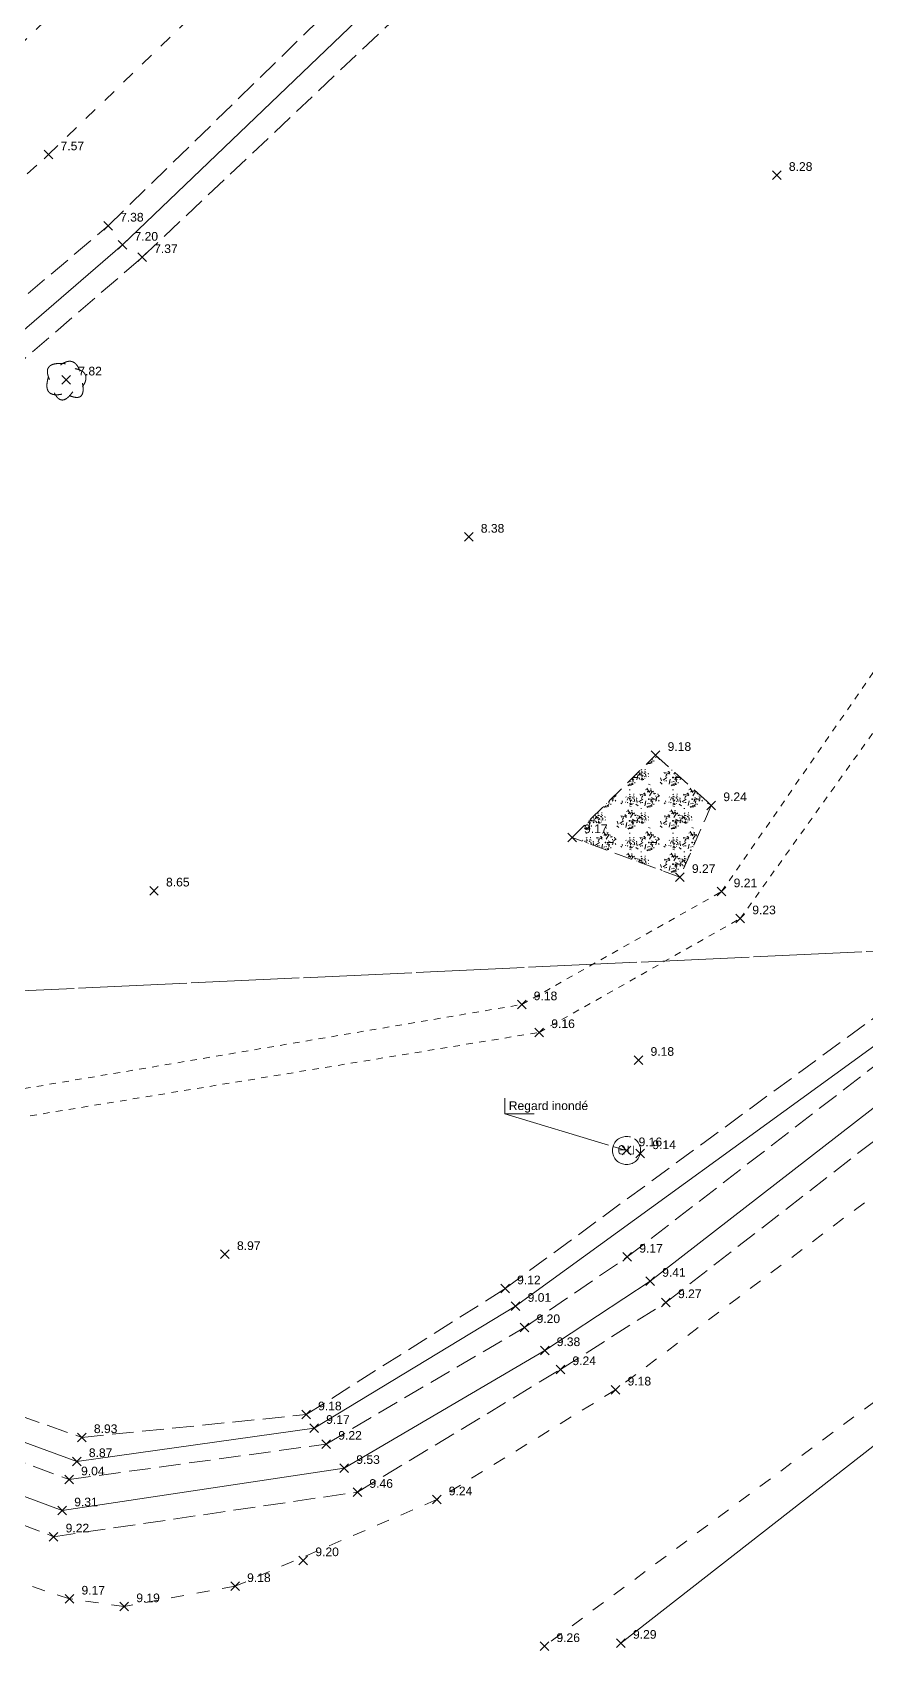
# Model space of a CAD drawing. Header units: metres. Extents: x 1232176 to 1232774, y 7198915 to 7199601.
# Drawn here: x 1232218.51 to 1232237.75, y 7198938.14 to 7198975.47 of the extents above; entities that cross this region are included whole.
import ezdxf

# ---------------------------------------------------------------- set-up
doc = ezdxf.new("R2010")
doc.units = ezdxf.units.M
doc.header["$PDMODE"] = 3
doc.header["$PDSIZE"] = 0.1
for name, pattern in [('LL_0829', [0.6, 0.3, -0.3]), ('OL_0942', [0.7, 0.5, -0.2]), ('Socle_Continu', [2.5, 2.5, 0]), ('TL_1181', [0.3, 0.15, -0.15]), ('TL_1182', [0.6, 0.4, -0.2]), ('YL_2901', [2.5, 2.5, 0])]:
    doc.linetypes.add(name, pattern=pattern)
for name, color, linetype, lineweight in [('CLOTU_SCS', 212, 'Socle_Continu', 13), ('JARDH_SCS', 82, 'Socle_Continu', 13), ('JARDI_SCS', 82, 'Socle_Continu', 13), ('NIVEL_SCS', 102, 'Socle_Continu', 13), ('SIGTA_SCI', 7, 'Socle_Continu', 13), ('SIGTO_SCI', 255, 'Socle_Continu', 13), ('VOIRI_SCS', 7, 'Socle_Continu', 13)]:
    doc.layers.add(name, color=color, linetype=linetype, lineweight=lineweight)
for name, color, linetype, lineweight, true_color in [('EAUPL_SCS', 5, 'Socle_Continu', 13, 0x0000ff), ('EAUUS_SCI', 7, 'Socle_Continu', 13, 0x7f3f00), ('EAUUS_SCS', 7, 'Socle_Continu', 13, 0x7f3f00), ('SIGTS_PSS', 7, 'Socle_Continu', 13, 0x9966cc)]:
    doc.layers.add(name, color=color, linetype=linetype, lineweight=lineweight, true_color=true_color)
doc.styles.get("Standard").update_dxf_attribs({"font": 'arial.ttf'})
doc.styles.add('Style_1', font='WINGDNG2.TTF')
doc.linetypes.add('BL_0064', pattern='A,0.508,-0.381,[">",Standard,S=0.254,R=0,X=-0.3,Y=-0.127],0.381', length=1.27)
doc.linetypes.add('OL_0943', pattern='A,0.4,["│",Standard,S=0.127,R=0,X=-0.32,Y=0.08],0.15,["l ı l ı l",Standard,S=0.127,R=0,X=-0.35,Y=0]', length=0.55)
doc.linetypes.add('SL_1142', pattern='A,0.5,0,["£",Style_1,S=0.1,R=0,X=0.2,Y=0],0.5', length=1)

# ---------------------------------------------------------------- blocks, each defined once
blk = doc.blocks.new('YP_1521')
at = {"layer": 'SIGTO_SCI', "color": 7, "linetype": 'Socle_Continu'}
blk.add_point((0, 0), dxfattribs=at)
at = {"layer": 'SIGTA_SCI', "linetype": 'Socle_Continu'}
blk.add_attdef('ALT', (0.278, 0.099), '', height=0.2, dxfattribs=at)
at = {"layer": 'SIGTA_SCI', "linetype": 'Socle_Continu', "flags": 9}
blk.add_attdef('CALQUE_ALT', (1.69, -1.18), '', height=0.2, dxfattribs=at)
at = {"layer": 'SIGTO_SCI', "linetype": 'Socle_Continu', "flags": 9}
for tag, p in [('ID', (1.69, 0.105)), ('NATURE', (1.69, -0.216)), ('FAMILLE', (1.69, -0.538)), ('CALQUE', (1.69, -0.859)), ('PCRS', (1.69, -1.823))]:
    blk.add_attdef(tag, p, '', height=0.2, dxfattribs=at)
blk = doc.blocks.new('CP_0161')
at = {"layer": 'EAUUS_SCS', "linetype": 'Socle_Continu', "const_width": 0.0333, "flags": 128}
for points in [[(-0.071, -0.125), (-0.195, -0.125, -0.405328), (-0.27, -0.05), (-0.27, 0.075, -0.999132), (-0.071, 0.075), (-0.071, 0.025), (-0.245, 0.025)], [(0.054, 0.175), (0.054, -0.038, 0.410802), (0.141, -0.125), (0.253, -0.125), (0.253, 0.175)]]:
    blk.add_lwpolyline(points, format="xyb", dxfattribs=at)
at = {"layer": 'EAUUS_SCS', "linetype": 'Socle_Continu'}
blk.add_circle((0, 0), 0.5, dxfattribs=at)
at = {"layer": 'EAUUS_SCS', "linetype": 'Socle_Continu', "flags": 9}
for tag, p in [('ID', (0.989, 0.577)), ('NATURE', (0.989, 0.255)), ('FAMILLE', (0.989, -0.066)), ('CALQUE', (0.989, -0.387)), ('PCRS', (0.989, -0.709)), ('TYPE', (0.989, -1.03))]:
    blk.add_attdef(tag, p, '', height=0.2, dxfattribs=at)
blk = doc.blocks.new('TP_1203')
at = {"layer": 'JARDI_SCS', "linetype": 'Socle_Continu'}
for points in [[(-0.02, 0.369, 0.026081), (-0.147, 0.375, 0.000498), (-0.149, 0.375, 0.000061), (-0.149, 0.375, 0.039737), (-0.254, 0.367, 0.05935), (-0.332, 0.345, 0.002412), (-0.335, 0.344, 0.092506), (-0.393, 0.305, 0.000753), (-0.393, 0.305, 0.098491), (-0.424, 0.258, 0.011844), (-0.427, 0.252, 0.083514), (-0.437, 0.191, 0.009601), (-0.437, 0.184, 0.062383), (-0.423, 0.101, 0.027233), (-0.4, 0.034, 0.012932), (-0.386, 0.003)], [(0.317, 0.2, 0.007667), (0.31, 0.219, 0.026874), (0.279, 0.282, 0.047786), (0.236, 0.346, 0.023985), (0.22, 0.364, 0.040407), (0.188, 0.391, 0.05708), (0.15, 0.412, 0.021505), (0.134, 0.418, 0.075257), (0.079, 0.426, 0.004647), (0.075, 0.426, 0.067031), (0.011, 0.416, 0.025669), (-0.025, 0.403, 0.024468), (-0.058, 0.388, 0.036292), (-0.133, 0.341)], [(-0.414, 0.059, 0.030688), (-0.44, -0.051, 0.042762), (-0.448, -0.139, 0.002681), (-0.448, -0.145, 0.068057), (-0.437, -0.22, 0.027564), (-0.43, -0.238, 0.0661), (-0.407, -0.278, 0.02929), (-0.395, -0.292, 0.071575), (-0.359, -0.319, 0.024959), (-0.339, -0.328, 0.055555), (-0.293, -0.342, 0.042997), (-0.227, -0.347, 0.011964), (-0.208, -0.347, 0.03671), (-0.105, -0.334)], [(0.373, -0.166, 0.034341), (0.42, -0.085, 0.016386), (0.431, -0.062, 0.033024), (0.447, -0.013, 0.065516), (0.455, 0.048, 0.004498), (0.455, 0.052, 0.088708), (0.444, 0.108, 0.001985), (0.443, 0.11, 0.087204), (0.413, 0.157, 0.010127), (0.407, 0.164, 0.060799), (0.363, 0.198, 0.037701), (0.311, 0.224, 0.012492), (0.293, 0.231, 0.034867), (0.205, 0.256)], [(-0.274, -0.306, 0.039486), (-0.23, -0.38, 0.04359), (-0.198, -0.418, 0.016585), (-0.184, -0.431, 0.081902), (-0.139, -0.459, 0.006579), (-0.135, -0.461, 0.089308), (-0.092, -0.468, 0.016983), (-0.084, -0.468, 0.078527), (-0.037, -0.457, 0.013117), (-0.03, -0.454, 0.063228), (0.027, -0.417, 0.02257), (0.061, -0.386, 0.018838), (0.086, -0.359, 0.027877), (0.148, -0.278)], [(0.064, -0.363, 0.004702), (0.076, -0.368, 0.029397), (0.155, -0.395, 0.053456), (0.231, -0.408, 0.017025), (0.243, -0.409, 0.067312), (0.292, -0.402, 0.029038), (0.305, -0.398, 0.085197), (0.338, -0.377, 0.008842), (0.341, -0.374, 0.097758), (0.369, -0.332, 0.000163), (0.369, -0.332, 0.072483), (0.386, -0.268, 0.026786), (0.388, -0.219, 0.018833), (0.387, -0.184, 0.02958), (0.373, -0.081)]]:
    blk.add_lwpolyline(points, format="xyb", dxfattribs=at)
at = {"layer": 'JARDI_SCS', "linetype": 'Socle_Continu', "flags": 9}
for tag, p in [('ID', (0.889, 0.246)), ('NATURE', (0.889, -0.075)), ('FAMILLE', (0.889, -0.396)), ('CALQUE', (0.889, -0.718)), ('PCRS', (0.889, -1.039))]:
    blk.add_attdef(tag, p, '', height=0.2, dxfattribs=at)
blk = doc.blocks.new('*U66')
at = {"layer": 'EAUUS_SCI', "linetype": 'Socle_Continu'}
blk.add_line((-2.807, 0.847), (0, 0), dxfattribs=at)
at = {"layer": 'EAUUS_SCI', "linetype": 'Socle_Continu', "flags": 128}
blk.add_lwpolyline([(-2.134, 0.847), (-2.807, 0.847), (-2.807, 1.204)], dxfattribs=at)
at = {"layer": 'EAUUS_SCI', "linetype": 'Socle_Continu'}
blk.add_point((0, 0), dxfattribs=at)
blk.add_attdef('TXT', (-2.719, 0.934), '', height=0.2, dxfattribs=at)
at = {"layer": 'EAUUS_SCI', "linetype": 'Socle_Continu', "flags": 9}
for tag, p in [('NATURE', (1.967, -0.177)), ('ID', (1.967, 0.144)), ('FAMILLE', (1.967, -0.499)), ('CALQUE', (1.967, -0.82)), ('PCRS', (1.967, -1.141))]:
    blk.add_attdef(tag, p, '', height=0.2, dxfattribs=at)

msp = doc.modelspace()

# ---------------------------------------------------------------- hatches: boundary and pattern name
at = {"layer": 'JARDH_SCS', "linetype": 'Socle_Continu'}
h = msp.add_hatch(dxfattribs=at)
h.set_pattern_fill('TL_1184', color=256, pattern_type=2)
h.set_pattern_definition([(296.565051, (0.15, 0.18), (1.0000000025, -1.00000000421), [0.02236068, -2.2137073]), (243.434949, (0.16, 0.2), (7.563e-09, -1.000000001118), [0.02236068, -2.2137073]), (0, (0.14, 0.2), (0, 1), [0.02, -0.98]), (285.945396, (0.12, 0.27), (1.0000000011657, -2.9999999985673), [0.0728011, -7.20730879]), (206.565051, (0.14, 0.28), (-1.00000000421, -1.0000000025), [0.02236068, -2.2137073]), (333.434949, (0.12, 0.29), (1.000000001118, 7.563e-09), [0.02236068, -2.2137073]), (251.565051, (0.14, 0.35), (7.2e-11, -1.000000003109), [0.06324555, -3.09903211]), (180, (0.16, 0.35), (-1e-16, -1), [0.02, -0.98]), (296.565051, (0.15, 0.37), (1.0000000025, -1.00000000421), [0.02236068, -2.2137073]), (233.130102, (0.18, 0.41), (-2.0000000185436, -2.9999999876376), [0.05, -4.95]), (180, (0.2, 0.41), (-1e-16, -1), [0.02, -0.98]), (270, (0.2, 0.43), (1, -2e-16), [0.02, -0.98]), (206.565051, (0.24, 0.45), (-1.00000000421, -1.0000000025), [0.04472136, -2.19134662]), (161.565051, (0.27, 0.44), (-1.000000003109, -7.2e-11), [0.03162278, -3.13065488]), (270, (0.27, 0.46), (1, -2e-16), [0.02, -0.98]), (180, (0.33, 0.46), (-1e-16, -1), [0.06, -0.94]), (116.565051, (0.34, 0.44), (-1.0000000025, 1.00000000421), [0.02236068, -2.2137073]), (243.434949, (0.35, 0.46), (7.563e-09, -1.000000001118), [0.02236068, -2.2137073]), (165.963757, (0.39, 0.45), (-1.000000001063, -1.30176e-08), [0.04123106, -4.08187457]), (135, (0.42, 0.42), (-0.99999999832, 6e-17), [0.04242641, -1.37178716]), (90, (0.42, 0.4), (-1, 6e-17), [0.02, -0.98]), (180, (0.44, 0.4), (-1e-16, -1), [0.02, -0.98]), (116.565051, (0.46, 0.36), (-1.0000000025, 1.00000000421), [0.04472136, -2.19134662]), (90, (0.46, 0.34), (-1, 6e-17), [0.02, -0.98]), (153.434949, (0.48, 0.33), (-1.000000001118, -7.563e-09), [0.02236068, -2.2137073]), (90, (0.48, 0.27), (-1, 6e-17), [0.06, -0.94]), (45, (0.46, 0.25), (0, 0.99999999832), [0.02828427, -1.38592929]), (116.565051, (0.47, 0.23), (-1.0000000025, 1.00000000421), [0.02236068, -2.2137073]), (68.198591, (0.45, 0.18), (0.99999997321, 3.000000010085), [0.05385165, -5.33131316]), (18.434949, (0.42, 0.17), (1.99999999364, 1.00000000929), [0.03162278, -3.13065488]), (90, (0.42, 0.15), (-1, 6e-17), [0.02, -0.98]), (36.869898, (0.38, 0.12), (0.999999993819, 1.000000006181), [0.05, -4.95]), (0, (0.35, 0.12), (0, 1), [0.03, -0.97]), (63.434949, (0.34, 0.1), (-7.563e-09, 1.000000001118), [0.02236068, -2.2137073]), (0, (0.28, 0.1), (0, 1), [0.06, -0.94]), (315, (0.26, 0.12), (0.99999999832, -3e-16), [0.02828427, -1.38592929]), (26.565051, (0.24, 0.11), (1.00000000421, 1.0000000025), [0.02236068, -2.2137073]), (341.565051, (0.21, 0.12), (1.000000003109, 7.2e-11), [0.03162278, -3.13065488]), (321.340192, (0.16, 0.16), (4.0000000117843, -2.999999983464), [0.06403124, -6.339093]), (90, (0.31, 0.27), (-1, 6e-17), [0.02, -0.98]), (0, (0.29, 0.27), (0, 1), [0.02, -0.98]), (270, (0.29, 0.29), (1, -2e-16), [0.02, -0.98]), (180, (0.31, 0.29), (-1e-16, -1), [0.02, -0.98]), (90, (0.75, 0.77), (-1, 6e-17), [0.02, -0.98]), (0, (0.73, 0.77), (0, 1), [0.02, -0.98]), (270, (0.73, 0.79), (1, -2e-16), [0.02, -0.98]), (180, (0.75, 0.79), (-1e-16, -1), [0.02, -0.98]), (296.565051, (0.59, 0.68), (1.0000000025, -1.00000000421), [0.02236068, -2.2137073]), (243.434949, (0.6, 0.7), (7.563e-09, -1.000000001118), [0.02236068, -2.2137073]), (0, (0.58, 0.7), (0, 1), [0.02, -0.98]), (285.945396, (0.56, 0.77), (1.0000000011657, -2.9999999985673), [0.0728011, -7.20730879]), (206.565051, (0.58, 0.78), (-1.00000000421, -1.0000000025), [0.02236068, -2.2137073]), (333.434949, (0.56, 0.79), (1.000000001118, 7.563e-09), [0.02236068, -2.2137073]), (251.565051, (0.58, 0.85), (7.2e-11, -1.000000003109), [0.06324555, -3.09903211]), (180, (0.6, 0.85), (-1e-16, -1), [0.02, -0.98]), (296.565051, (0.59, 0.87), (1.0000000025, -1.00000000421), [0.02236068, -2.2137073]), (233.130102, (0.62, 0.91), (-2.0000000185436, -2.9999999876376), [0.05, -4.95]), (180, (0.64, 0.91), (-1e-16, -1), [0.02, -0.98]), (270, (0.64, 0.93), (1, -2e-16), [0.02, -0.98]), (206.565051, (0.68, 0.95), (-1.00000000421, -1.0000000025), [0.04472136, -2.19134662]), (161.565051, (0.71, 0.94), (-1.000000003109, -7.2e-11), [0.03162278, -3.13065488]), (270, (0.71, 0.96), (1, -2e-16), [0.02, -0.98]), (180, (0.77, 0.96), (-1e-16, -1), [0.06, -0.94]), (116.565051, (0.78, 0.94), (-1.0000000025, 1.00000000421), [0.02236068, -2.2137073]), (243.434949, (0.79, 0.96), (7.563e-09, -1.000000001118), [0.02236068, -2.2137073]), (165.963757, (0.83, 0.95), (-1.000000001063, -1.30176e-08), [0.04123106, -4.08187457]), (135, (0.86, 0.92), (-0.99999999832, 6e-17), [0.04242641, -1.37178716]), (90, (0.86, 0.9), (-1, 6e-17), [0.02, -0.98]), (180, (0.88, 0.9), (-1e-16, -1), [0.02, -0.98]), (116.565051, (0.9, 0.86), (-1.0000000025, 1.00000000421), [0.04472136, -2.19134662]), (90, (0.9, 0.84), (-1, 6e-17), [0.02, -0.98]), (153.434949, (0.92, 0.83), (-1.000000001118, -7.563e-09), [0.02236068, -2.2137073]), (90, (0.92, 0.77), (-1, 6e-17), [0.06, -0.94]), (45, (0.9, 0.75), (0, 0.99999999832), [0.02828427, -1.38592929]), (116.565051, (0.91, 0.73), (-1.0000000025, 1.00000000421), [0.02236068, -2.2137073]), (68.198591, (0.89, 0.68), (0.99999997321, 3.000000010085), [0.05385165, -5.33131316]), (18.434949, (0.86, 0.67), (1.99999999364, 1.00000000929), [0.03162278, -3.13065488]), (90, (0.86, 0.65), (-1, 6e-17), [0.02, -0.98]), (36.869898, (0.82, 0.62), (0.999999993819, 1.000000006181), [0.05, -4.95]), (0, (0.79, 0.62), (0, 1), [0.03, -0.97]), (63.434949, (0.78, 0.6), (-7.563e-09, 1.000000001118), [0.02236068, -2.2137073]), (0, (0.72, 0.6), (0, 1), [0.06, -0.94]), (315, (0.7, 0.62), (0.99999999832, -3e-16), [0.02828427, -1.38592929]), (26.565051, (0.68, 0.61), (1.00000000421, 1.0000000025), [0.02236068, -2.2137073]), (341.565051, (0.65, 0.62), (1.000000003109, 7.2e-11), [0.03162278, -3.13065488]), (321.340192, (0.6, 0.66), (4.0000000117843, -2.999999983464), [0.06403124, -6.339093]), (296.565051, (0.51, 0.265), (1.0000000025, -1.00000000421), [0.01118034, -2.22488764]), (243.434949, (0.515, 0.275), (7.563e-09, -1.000000001118), [0.01118034, -2.22488764]), (0, (0.505, 0.275), (0, 1), [0.01, -0.99]), (285.945396, (0.495, 0.31), (1.0000000011657, -2.9999999985673), [0.03640055, -7.24370934]), (206.565051, (0.505, 0.315), (-1.00000000421, -1.0000000025), [0.01118034, -2.22488764]), (333.434949, (0.495, 0.32), (1.000000001118, 7.563e-09), [0.01118034, -2.22488764]), (251.565051, (0.505, 0.35), (7.2e-11, -1.000000003109), [0.03162278, -3.13065488]), (180, (0.515, 0.35), (-1e-16, -1), [0.01, -0.99]), (296.565051, (0.51, 0.36), (1.0000000025, -1.00000000421), [0.01118034, -2.22488764]), (233.130102, (0.525, 0.38), (-2.0000000185436, -2.9999999876376), [0.025, -4.975]), (180, (0.535, 0.38), (-1e-16, -1), [0.01, -0.99]), (270, (0.535, 0.39), (1, -2e-16), [0.01, -0.99]), (206.565051, (0.555, 0.4), (-1.00000000421, -1.0000000025), [0.02236068, -2.2137073]), (161.565051, (0.57, 0.395), (-1.000000003109, -7.2e-11), [0.01581139, -3.14646627]), (270, (0.57, 0.405), (1, -2e-16), [0.01, -0.99]), (180, (0.6, 0.405), (-1e-16, -1), [0.03, -0.97]), (116.565051, (0.605, 0.395), (-1.0000000025, 1.00000000421), [0.01118034, -2.22488764]), (243.434949, (0.61, 0.405), (7.563e-09, -1.000000001118), [0.01118034, -2.22488764]), (165.963757, (0.63, 0.4), (-1.000000001063, -1.30176e-08), [0.02061553, -4.1024901]), (135, (0.645, 0.385), (-0.99999999832, 6e-17), [0.0212132, -1.39300036]), (90, (0.645, 0.375), (-1, 6e-17), [0.01, -0.99]), (180, (0.655, 0.375), (-1e-16, -1), [0.01, -0.99]), (116.565051, (0.665, 0.355), (-1.0000000025, 1.00000000421), [0.02236068, -2.2137073]), (90, (0.665, 0.345), (-1, 6e-17), [0.01, -0.99]), (153.434949, (0.675, 0.34), (-1.000000001118, -7.563e-09), [0.01118034, -2.22488764]), (90, (0.675, 0.31), (-1, 6e-17), [0.03, -0.97]), (45, (0.665, 0.3), (0, 0.99999999832), [0.01414214, -1.40007143]), (116.565051, (0.67, 0.29), (-1.0000000025, 1.00000000421), [0.01118034, -2.22488764]), (68.198591, (0.66, 0.265), (0.99999997321, 3.000000010085), [0.02692582, -5.35823898]), (18.434949, (0.645, 0.26), (1.99999999364, 1.00000000929), [0.01581139, -3.14646627]), (90, (0.645, 0.25), (-1, 6e-17), [0.01, -0.99]), (36.869898, (0.625, 0.235), (0.999999993819, 1.000000006181), [0.025, -4.975]), (0, (0.61, 0.235), (0, 1), [0.015, -0.985]), (63.434949, (0.605, 0.225), (-7.563e-09, 1.000000001118), [0.01118034, -2.22488764]), (0, (0.575, 0.225), (0, 1), [0.03, -0.97]), (315, (0.565, 0.235), (0.99999999832, -3e-16), [0.01414214, -1.40007143]), (26.565051, (0.555, 0.23), (1.00000000421, 1.0000000025), [0.01118034, -2.22488764]), (341.565051, (0.54, 0.235), (1.000000003109, 7.2e-11), [0.01581139, -3.14646627]), (321.340192, (0.515, 0.255), (4.0000000117843, -2.999999983464), [0.03201562, -6.37110862]), (90, (0.59, 0.31), (-1, 6e-17), [0.01, -0.99]), (0, (0.58, 0.31), (0, 1), [0.01, -0.99]), (270, (0.58, 0.32), (1, -2e-16), [0.01, -0.99]), (180, (0.59, 0.32), (-1e-16, -1), [0.01, -0.99]), (90, (0.325, 0.74), (-1, 6e-17), [0.01, -0.99]), (0, (0.315, 0.74), (0, 1), [0.01, -0.99]), (270, (0.315, 0.75), (1, -2e-16), [0.01, -0.99]), (180, (0.325, 0.75), (-1e-16, -1), [0.01, -0.99]), (296.565051, (0.245, 0.695), (1.0000000025, -1.00000000421), [0.01118034, -2.22488764]), (243.434949, (0.25, 0.705), (7.563e-09, -1.000000001118), [0.01118034, -2.22488764]), (0, (0.24, 0.705), (0, 1), [0.01, -0.99]), (285.945396, (0.23, 0.74), (1.0000000011657, -2.9999999985673), [0.03640055, -7.24370934]), (206.565051, (0.24, 0.745), (-1.00000000421, -1.0000000025), [0.01118034, -2.22488764]), (333.434949, (0.23, 0.75), (1.000000001118, 7.563e-09), [0.01118034, -2.22488764]), (251.565051, (0.24, 0.78), (7.2e-11, -1.000000003109), [0.03162278, -3.13065488]), (180, (0.25, 0.78), (-1e-16, -1), [0.01, -0.99]), (296.565051, (0.245, 0.79), (1.0000000025, -1.00000000421), [0.01118034, -2.22488764]), (233.130102, (0.26, 0.81), (-2.0000000185436, -2.9999999876376), [0.025, -4.975]), (180, (0.27, 0.81), (-1e-16, -1), [0.01, -0.99]), (270, (0.27, 0.82), (1, -2e-16), [0.01, -0.99]), (206.565051, (0.29, 0.83), (-1.00000000421, -1.0000000025), [0.02236068, -2.2137073]), (161.565051, (0.305, 0.825), (-1.000000003109, -7.2e-11), [0.01581139, -3.14646627]), (270, (0.305, 0.835), (1, -2e-16), [0.01, -0.99]), (180, (0.335, 0.835), (-1e-16, -1), [0.03, -0.97]), (116.565051, (0.34, 0.825), (-1.0000000025, 1.00000000421), [0.01118034, -2.22488764]), (243.434949, (0.345, 0.835), (7.563e-09, -1.000000001118), [0.01118034, -2.22488764]), (165.963757, (0.365, 0.83), (-1.000000001063, -1.30176e-08), [0.02061553, -4.1024901]), (135, (0.38, 0.815), (-0.99999999832, 6e-17), [0.0212132, -1.39300036]), (90, (0.38, 0.805), (-1, 6e-17), [0.01, -0.99]), (180, (0.39, 0.805), (-1e-16, -1), [0.01, -0.99]), (116.565051, (0.4, 0.785), (-1.0000000025, 1.00000000421), [0.02236068, -2.2137073]), (90, (0.4, 0.775), (-1, 6e-17), [0.01, -0.99]), (153.434949, (0.41, 0.77), (-1.000000001118, -7.563e-09), [0.01118034, -2.22488764]), (90, (0.41, 0.74), (-1, 6e-17), [0.03, -0.97]), (45, (0.4, 0.73), (0, 0.99999999832), [0.01414214, -1.40007143]), (116.565051, (0.405, 0.72), (-1.0000000025, 1.00000000421), [0.01118034, -2.22488764]), (68.198591, (0.395, 0.695), (0.99999997321, 3.000000010085), [0.02692582, -5.35823898]), (18.434949, (0.38, 0.69), (1.99999999364, 1.00000000929), [0.01581139, -3.14646627]), (90, (0.38, 0.68), (-1, 6e-17), [0.01, -0.99]), (36.869898, (0.36, 0.665), (0.999999993819, 1.000000006181), [0.025, -4.975]), (0, (0.345, 0.665), (0, 1), [0.015, -0.985]), (63.434949, (0.34, 0.655), (-7.563e-09, 1.000000001118), [0.01118034, -2.22488764]), (0, (0.31, 0.655), (0, 1), [0.03, -0.97]), (315, (0.3, 0.665), (0.99999999832, -3e-16), [0.01414214, -1.40007143]), (26.565051, (0.29, 0.66), (1.00000000421, 1.0000000025), [0.01118034, -2.22488764]), (341.565051, (0.275, 0.665), (1.000000003109, 7.2e-11), [0.01581139, -3.14646627]), (321.340192, (0.25, 0.685), (4.0000000117843, -2.999999983464), [0.03201562, -6.37110862]), (0, (0.78, 0.78), (0, 1), [0.13, -0.87]), (59.036243, (0.75, 0.81), (1.0000000137878, 1.999999997031), [0.11661904, -5.71433286]), (38.659808, (0.81, 0.83), (1.000000007959, 0.9999999959662), [0.06403124, -6.339093]), (120.963757, (0.72, 0.82), (-2.0000000296986, 2.9999999828884), [0.11661904, -5.71433286]), (169.695154, (0.7, 0.79), (-6.0000000095237, 0.9999999502402), [0.1118034, -11.06853649]), (213.690068, (0.71, 0.76), (-0.999999990211, -1.000000009531), [0.10816654, -3.49738474]), (259.695154, (0.73, 0.73), (-0.9999999502402, -6.0000000095237), [0.1118034, -11.06853649]), (288.434949, (0.78, 0.73), (1.00000000929, -1.99999999364), [0.09486833, -3.06740933]), (333.434949, (0.82, 0.74), (1.000000001118, 7.563e-09), [0.06708204, -2.16898594]), (333.434949, (0.38, 0.24), (1.000000001118, 7.563e-09), [0.06708204, -2.16898594]), (288.434949, (0.34, 0.23), (1.00000000929, -1.99999999364), [0.09486833, -3.06740933]), (259.695154, (0.29, 0.23), (-0.9999999502402, -6.0000000095237), [0.1118034, -11.06853649]), (213.690068, (0.27, 0.26), (-0.999999990211, -1.000000009531), [0.10816654, -3.49738474]), (169.695154, (0.26, 0.29), (-6.0000000095237, 0.9999999502402), [0.1118034, -11.06853649]), (120.963757, (0.28, 0.32), (-2.0000000296986, 2.9999999828884), [0.11661904, -5.71433286]), (38.659808, (0.37, 0.33), (1.000000007959, 0.9999999959662), [0.06403124, -6.339093]), (59.036243, (0.31, 0.31), (1.0000000137878, 1.999999997031), [0.11661904, -5.71433286]), (0, (0.34, 0.28), (0, 1), [0.13, -0.87])])
h.paths.add_polyline_path([(1232232.897, 7198958.796), (1232234.184, 7198957.638), (1232233.458, 7198955.981), (1232230.968, 7198956.898)])

# ---------------------------------------------------------------- linework, layer by layer
at = {"layer": 'CLOTU_SCS', "linetype": 'SL_1142'}
msp.add_polyline3d([(1232266.944, 7198963.263, 9.39), (1232246.08, 7198949.214, 9.32), (1232232.098, 7198938.311, 9.29)], dxfattribs=at)
at = {"layer": 'EAUPL_SCS', "linetype": 'BL_0064'}
for points in [[(1232237.234, 7198987.132, 7.3), (1232227.806, 7198977.485, 7.24), (1232220.589, 7198970.568, 7.2), (1232209.648, 7198961.128, 7.24), (1232205.946, 7198957.91, 7.17), (1232198.698, 7198952.616, 7.18)], [(1232263.611, 7198969.772, 8.99), (1232248.413, 7198960.069, 9.08), (1232238.214, 7198952.28, 9.09), (1232229.665, 7198946.085, 9.01), (1232225.014, 7198943.27, 9.17), (1232219.535, 7198942.502, 8.87), (1232214.097, 7198944.488, 8.53), (1232206.664, 7198948.207, 8.16)]]:
    msp.add_polyline3d(points, dxfattribs=at)
at = {"layer": 'JARDI_SCS', "linetype": 'TL_1181'}
for points in [[(1232197.318, 7198952.162, 7.55), (1232204.569, 7198950.784, 8.08), (1232217.427, 7198950.952, 8.72), (1232229.807, 7198953.043, 9.18), (1232234.422, 7198955.65, 9.21), (1232241.426, 7198965.76, 9.03), (1232249.197, 7198976.349, 8.81), (1232255.77, 7198989.034, 8.76), (1232263.664, 7199003.848, 8.86), (1232270.486, 7199015.828, 8.82), (1232275.89, 7199025.669, 8.85), (1232277.688, 7199029.021, 8.94), (1232284.367, 7199043.587, 8.96), (1232291.149, 7199056.187, 9.02)], [(1232197.06, 7198951.518, 7.62), (1232204.639, 7198950.048, 8.09), (1232217.277, 7198950.282, 8.75), (1232230.212, 7198952.401, 9.16), (1232234.852, 7198955.026, 9.23), (1232242.295, 7198965.43, 9.03), (1232249.869, 7198975.83, 8.74), (1232256.468, 7198988.753, 8.73), (1232264.142, 7199003.533, 8.87), (1232271.251, 7199015.397, 8.81), (1232276.542, 7199025.341, 8.83), (1232278.484, 7199028.71, 8.85), (1232285.571, 7199042.458, 8.9), (1232285.56, 7199042.46, 8.89), (1232292.377, 7199055.57, 8.97)]]:
    msp.add_polyline3d(points, dxfattribs=at)
at = {"layer": 'JARDI_SCS', "linetype": 'TL_1182'}
msp.add_polyline3d([(1232232.897, 7198958.796, 9.18), (1232234.184, 7198957.638, 9.24), (1232233.458, 7198955.981, 9.27), (1232230.968, 7198956.898, 9.17)], close=True, dxfattribs=at)
at = {"layer": 'NIVEL_SCS', "linetype": 'OL_0942'}
for points in [[(1232198.329, 7198953.228, 7.32), (1232205.573, 7198958.314, 7.23), (1232209.331, 7198961.751, 7.38), (1232220.256, 7198971.01, 7.38), (1232227.378, 7198977.95, 7.32), (1232236.819, 7198987.546, 7.27)], [(1232198.87, 7198952.325, 7.46), (1232206.275, 7198957.246, 7.51), (1232210.022, 7198960.794, 7.44), (1232221.043, 7198970.283, 7.37), (1232228.304, 7198977.136, 7.41), (1232237.717, 7198986.748, 7.38)], [(1232206.759, 7198948.642, 8.24), (1232214.226, 7198944.952, 8.6), (1232219.651, 7198943.056, 8.93), (1232224.828, 7198943.581, 9.18), (1232229.422, 7198946.489, 9.12), (1232237.879, 7198952.693, 9.18), (1232247.916, 7198960.383, 9.11), (1232263.227, 7198970.217, 9.06), (1232263.332, 7198970.292, 9.07)], [(1232205.24, 7198948.36, 8.35), (1232213.945, 7198944.119, 8.65), (1232219.355, 7198942.081, 9.04), (1232225.294, 7198942.903, 9.22), (1232229.871, 7198945.594, 9.2), (1232232.244, 7198947.219, 9.17), (1232238.413, 7198951.98, 9.21), (1232248.652, 7198959.628, 9.32), (1232264.008, 7198969.399, 9.09)], [(1232204.453, 7198947.115, 8.48), (1232213.635, 7198942.844, 9), (1232218.999, 7198940.764, 9.22), (1232226.012, 7198941.793, 9.46), (1232230.701, 7198944.625, 9.24), (1232233.138, 7198946.17, 9.27), (1232239.305, 7198950.953, 9.39), (1232249.579, 7198958.559, 9.36), (1232264.732, 7198968.277, 9.43)]]:
    msp.add_polyline3d(points, dxfattribs=at)
at = {"layer": 'NIVEL_SCS', "linetype": 'OL_0943'}
for points in [[(1232205.34, 7198947.439, 8.63), (1232213.828, 7198943.363, 9.04), (1232219.197, 7198941.366, 9.31), (1232225.71, 7198942.344, 9.53), (1232230.337, 7198945.064, 9.38), (1232232.772, 7198946.663, 9.41), (1232238.973, 7198951.469, 9.47), (1232249.05, 7198958.985, 9.48), (1232264.253, 7198968.805, 9.4)], [(1232264.253, 7198968.805, 9.4), (1232249.05, 7198958.985, 9.48), (1232238.973, 7198951.469, 9.47), (1232232.772, 7198946.663, 9.41), (1232230.337, 7198945.064, 9.38), (1232225.71, 7198942.344, 9.53), (1232219.197, 7198941.366, 9.31), (1232213.828, 7198943.363, 9.04), (1232205.34, 7198947.439, 8.63)]]:
    msp.add_polyline3d(points, dxfattribs=at)
at = {"layer": 'SIGTS_PSS', "linetype": 'YL_2901'}
msp.add_polyline3d([(1232242.852, 7198954.501, 9.55), (1232189.936, 7198952.042, 7.7), (1232261.971, 7199028.11, 7.52), (1232304.103, 7199106.496, 7.55), (1232331.072, 7199190.429, 7.6), (1232351.22, 7199279.26, 7.54), (1232386.124, 7199352.6, 7.55), (1232443.41, 7199421.398, 7.6), (1232502.151, 7199471.743, 7.73), (1232588.035, 7199526.334, 7.98), (1232660.288, 7199552.976, 8.2), (1232726.202, 7199576.527, 11.02)], dxfattribs=at)
at = {"layer": 'VOIRI_SCS', "linetype": 'LL_0829'}
for points in [[(1232176.773, 7198945.58, 7.83), (1232184.824, 7198949.136, 7.72), (1232189.035, 7198951.799, 7.69), (1232197.775, 7198957.97, 7.66), (1232200.189, 7198959.681, 7.63), (1232207.34, 7198965.315, 7.59), (1232217.299, 7198974.288, 7.59), (1232225.041, 7198981.756, 7.55), (1232233.817, 7198991.391, 7.55), (1232243.49, 7199003.223, 7.57), (1232251.893, 7199014.445, 7.57), (1232260.381, 7199026.224, 7.51), (1232263.533, 7199030.724, 7.53), (1232268.608, 7199038.321, 7.53), (1232276.637, 7199051.367, 7.57)], [(1232264.448, 7198967.142, 9.32), (1232242.997, 7198952.434, 9.25), (1232231.973, 7198944.154, 9.18), (1232227.845, 7198941.62, 9.24), (1232223.189, 7198939.62, 9.18), (1232220.63, 7198939.154, 9.19), (1232219.365, 7198939.33, 9.17), (1232214.972, 7198940.783, 9.03), (1232213.989, 7198941.41, 8.98), (1232204.769, 7198945.131, 8.44), (1232196.071, 7198947.718, 7.92), (1232190.401, 7198949.454, 7.72), (1232199.035, 7198956.071, 7.69), (1232200.974, 7198957.759, 7.67), (1232208.559, 7198963.401, 7.64), (1232218.882, 7198972.656, 7.57), (1232226.247, 7198979.752, 7.53), (1232235.334, 7198990.017, 7.55), (1232245.164, 7199001.443, 7.58), (1232253.668, 7199013.241, 7.56), (1232262.097, 7199024.88, 7.5), (1232265.025, 7199029.428, 7.5), (1232270.393, 7199037.074, 7.51), (1232278.528, 7199050.379, 7.54)], [(1232266.212, 7198963.425, 9.39), (1232245.673, 7198949.602, 9.3), (1232230.33, 7198938.235, 9.26)]]:
    msp.add_polyline3d(points, dxfattribs=at)

# ---------------------------------------------------------------- block references
at = {"layer": 'EAUUS_SCI', "linetype": 'Socle_Continu'}
msp.add_blockref('*U66', (1232232.227, 7198949.675), dxfattribs=at).add_auto_attribs({'TXT': 'Regard inondé'})
at = {"layer": 'EAUUS_SCS', "linetype": 'Socle_Continu', "xscale": 0.6506562944899742, "yscale": 0.6506562944899742}
msp.add_blockref('CP_0161', (1232232.227, 7198949.675, 9.16), dxfattribs=at)
at = {"layer": 'JARDI_SCS', "linetype": 'Socle_Continu'}
msp.add_blockref('TP_1203', (1232219.292, 7198967.459, 7.82), dxfattribs=at)
at = {"layer": 'SIGTO_SCI', "linetype": 'Socle_Continu'}
ref = msp.add_blockref('YP_1521', (1232218.882, 7198972.656, 7.57), dxfattribs=at)
ref.add_attrib('ALT', '7.57', (1232219.16, 7198972.754, 7.57), dxfattribs={"layer": 'SIGTA_SCI', "linetype": 'Socle_Continu', "height": 0.2})
ref = msp.add_blockref('YP_1521', (1232235.697, 7198972.179, 8.28), dxfattribs=at)
ref.add_attrib('ALT', '8.28', (1232235.975, 7198972.278, 8.28), dxfattribs={"layer": 'SIGTA_SCI', "linetype": 'Socle_Continu', "height": 0.2})
ref = msp.add_blockref('YP_1521', (1232220.256, 7198971.01, 7.38), dxfattribs=at)
ref.add_attrib('ALT', '7.38', (1232220.534, 7198971.109, 7.38), dxfattribs={"layer": 'SIGTA_SCI', "linetype": 'Socle_Continu', "height": 0.2})
ref = msp.add_blockref('YP_1521', (1232220.589, 7198970.568, 7.2), dxfattribs=at)
ref.add_attrib('ALT', '7.20', (1232220.867, 7198970.667, 7.2), dxfattribs={"layer": 'SIGTA_SCI', "linetype": 'Socle_Continu', "height": 0.2})
ref = msp.add_blockref('YP_1521', (1232221.043, 7198970.283, 7.37), dxfattribs=at)
ref.add_attrib('ALT', '7.37', (1232221.321, 7198970.382, 7.37), dxfattribs={"layer": 'SIGTA_SCI', "linetype": 'Socle_Continu', "height": 0.2})
ref = msp.add_blockref('YP_1521', (1232219.292, 7198967.459, 7.82), dxfattribs=at)
ref.add_attrib('ALT', '7.82', (1232219.57, 7198967.558, 7.82), dxfattribs={"layer": 'SIGTA_SCI', "linetype": 'Socle_Continu', "height": 0.2})
ref = msp.add_blockref('YP_1521', (1232228.584, 7198963.831, 8.38), dxfattribs=at)
ref.add_attrib('ALT', '8.38', (1232228.862, 7198963.93, 8.38), dxfattribs={"layer": 'SIGTA_SCI', "linetype": 'Socle_Continu', "height": 0.2})
ref = msp.add_blockref('YP_1521', (1232232.897, 7198958.796, 9.18), dxfattribs=at)
ref.add_attrib('ALT', '9.18', (1232233.175, 7198958.895, 9.18), dxfattribs={"layer": 'SIGTA_SCI', "linetype": 'Socle_Continu', "height": 0.2})
ref = msp.add_blockref('YP_1521', (1232234.184, 7198957.638, 9.24), dxfattribs=at)
ref.add_attrib('ALT', '9.24', (1232234.462, 7198957.736, 9.24), dxfattribs={"layer": 'SIGTA_SCI', "linetype": 'Socle_Continu', "height": 0.2})
ref = msp.add_blockref('YP_1521', (1232230.968, 7198956.898, 9.17), dxfattribs=at)
ref.add_attrib('ALT', '9.17', (1232231.246, 7198956.997, 9.17), dxfattribs={"layer": 'SIGTA_SCI', "linetype": 'Socle_Continu', "height": 0.2})
ref = msp.add_blockref('YP_1521', (1232233.458, 7198955.981, 9.27), dxfattribs=at)
ref.add_attrib('ALT', '9.27', (1232233.736, 7198956.079, 9.27), dxfattribs={"layer": 'SIGTA_SCI', "linetype": 'Socle_Continu', "height": 0.2})
ref = msp.add_blockref('YP_1521', (1232221.317, 7198955.668, 8.65), dxfattribs=at)
ref.add_attrib('ALT', '8.65', (1232221.595, 7198955.767, 8.65), dxfattribs={"layer": 'SIGTA_SCI', "linetype": 'Socle_Continu', "height": 0.2})
ref = msp.add_blockref('YP_1521', (1232234.422, 7198955.65, 9.21), dxfattribs=at)
ref.add_attrib('ALT', '9.21', (1232234.7, 7198955.749, 9.21), dxfattribs={"layer": 'SIGTA_SCI', "linetype": 'Socle_Continu', "height": 0.2})
ref = msp.add_blockref('YP_1521', (1232234.852, 7198955.026, 9.23), dxfattribs=at)
ref.add_attrib('ALT', '9.23', (1232235.13, 7198955.125, 9.23), dxfattribs={"layer": 'SIGTA_SCI', "linetype": 'Socle_Continu', "height": 0.2})
ref = msp.add_blockref('YP_1521', (1232229.807, 7198953.043, 9.18), dxfattribs=at)
ref.add_attrib('ALT', '9.18', (1232230.085, 7198953.142, 9.18), dxfattribs={"layer": 'SIGTA_SCI', "linetype": 'Socle_Continu', "height": 0.2})
ref = msp.add_blockref('YP_1521', (1232230.212, 7198952.401, 9.16), dxfattribs=at)
ref.add_attrib('ALT', '9.16', (1232230.49, 7198952.5, 9.16), dxfattribs={"layer": 'SIGTA_SCI', "linetype": 'Socle_Continu', "height": 0.2})
ref = msp.add_blockref('YP_1521', (1232232.503, 7198951.761, 9.18), dxfattribs=at)
ref.add_attrib('ALT', '9.18', (1232232.781, 7198951.86, 9.18), dxfattribs={"layer": 'SIGTA_SCI', "linetype": 'Socle_Continu', "height": 0.2})
ref = msp.add_blockref('YP_1521', (1232232.227, 7198949.675, 9.16), dxfattribs=at)
ref.add_attrib('ALT', '9.16', (1232232.505, 7198949.774, 9.16), dxfattribs={"layer": 'SIGTA_SCI', "linetype": 'Socle_Continu', "height": 0.2})
ref = msp.add_blockref('YP_1521', (1232232.545, 7198949.608, 9.14), dxfattribs=at)
ref.add_attrib('ALT', '9.14', (1232232.823, 7198949.707, 9.14), dxfattribs={"layer": 'SIGTA_SCI', "linetype": 'Socle_Continu', "height": 0.2})
ref = msp.add_blockref('YP_1521', (1232222.955, 7198947.281, 8.97), dxfattribs=at)
ref.add_attrib('ALT', '8.97', (1232223.233, 7198947.379, 8.97), dxfattribs={"layer": 'SIGTA_SCI', "linetype": 'Socle_Continu', "height": 0.2})
ref = msp.add_blockref('YP_1521', (1232232.244, 7198947.219, 9.17), dxfattribs=at)
ref.add_attrib('ALT', '9.17', (1232232.521, 7198947.318, 9.17), dxfattribs={"layer": 'SIGTA_SCI', "linetype": 'Socle_Continu', "height": 0.2})
ref = msp.add_blockref('YP_1521', (1232229.422, 7198946.489, 9.12), dxfattribs=at)
ref.add_attrib('ALT', '9.12', (1232229.7, 7198946.588, 9.12), dxfattribs={"layer": 'SIGTA_SCI', "linetype": 'Socle_Continu', "height": 0.2})
ref = msp.add_blockref('YP_1521', (1232232.772, 7198946.663, 9.41), dxfattribs=at)
ref.add_attrib('ALT', '9.41', (1232233.05, 7198946.762, 9.41), dxfattribs={"layer": 'SIGTA_SCI', "linetype": 'Socle_Continu', "height": 0.2})
ref = msp.add_blockref('YP_1521', (1232229.665, 7198946.085, 9.01), dxfattribs=at)
ref.add_attrib('ALT', '9.01', (1232229.943, 7198946.184, 9.01), dxfattribs={"layer": 'SIGTA_SCI', "linetype": 'Socle_Continu', "height": 0.2})
ref = msp.add_blockref('YP_1521', (1232233.138, 7198946.17, 9.27), dxfattribs=at)
ref.add_attrib('ALT', '9.27', (1232233.416, 7198946.269, 9.27), dxfattribs={"layer": 'SIGTA_SCI', "linetype": 'Socle_Continu', "height": 0.2})
ref = msp.add_blockref('YP_1521', (1232229.871, 7198945.594, 9.2), dxfattribs=at)
ref.add_attrib('ALT', '9.20', (1232230.149, 7198945.693, 9.2), dxfattribs={"layer": 'SIGTA_SCI', "linetype": 'Socle_Continu', "height": 0.2})
ref = msp.add_blockref('YP_1521', (1232230.337, 7198945.064, 9.38), dxfattribs=at)
ref.add_attrib('ALT', '9.38', (1232230.615, 7198945.162, 9.38), dxfattribs={"layer": 'SIGTA_SCI', "linetype": 'Socle_Continu', "height": 0.2})
ref = msp.add_blockref('YP_1521', (1232230.701, 7198944.625, 9.24), dxfattribs=at)
ref.add_attrib('ALT', '9.24', (1232230.978, 7198944.723, 9.24), dxfattribs={"layer": 'SIGTA_SCI', "linetype": 'Socle_Continu', "height": 0.2})
ref = msp.add_blockref('YP_1521', (1232231.973, 7198944.154, 9.18), dxfattribs=at)
ref.add_attrib('ALT', '9.18', (1232232.251, 7198944.253, 9.18), dxfattribs={"layer": 'SIGTA_SCI', "linetype": 'Socle_Continu', "height": 0.2})
ref = msp.add_blockref('YP_1521', (1232224.828, 7198943.581, 9.18), dxfattribs=at)
ref.add_attrib('ALT', '9.18', (1232225.106, 7198943.68, 9.18), dxfattribs={"layer": 'SIGTA_SCI', "linetype": 'Socle_Continu', "height": 0.2})
ref = msp.add_blockref('YP_1521', (1232219.651, 7198943.056, 8.93), dxfattribs=at)
ref.add_attrib('ALT', '8.93', (1232219.929, 7198943.155, 8.93), dxfattribs={"layer": 'SIGTA_SCI', "linetype": 'Socle_Continu', "height": 0.2})
ref = msp.add_blockref('YP_1521', (1232225.014, 7198943.27, 9.17), dxfattribs=at)
ref.add_attrib('ALT', '9.17', (1232225.292, 7198943.368, 9.17), dxfattribs={"layer": 'SIGTA_SCI', "linetype": 'Socle_Continu', "height": 0.2})
ref = msp.add_blockref('YP_1521', (1232225.294, 7198942.903, 9.22), dxfattribs=at)
ref.add_attrib('ALT', '9.22', (1232225.572, 7198943.002, 9.22), dxfattribs={"layer": 'SIGTA_SCI', "linetype": 'Socle_Continu', "height": 0.2})
ref = msp.add_blockref('YP_1521', (1232219.535, 7198942.502, 8.87), dxfattribs=at)
ref.add_attrib('ALT', '8.87', (1232219.813, 7198942.601, 8.87), dxfattribs={"layer": 'SIGTA_SCI', "linetype": 'Socle_Continu', "height": 0.2})
ref = msp.add_blockref('YP_1521', (1232225.71, 7198942.344, 9.53), dxfattribs=at)
ref.add_attrib('ALT', '9.53', (1232225.988, 7198942.443, 9.53), dxfattribs={"layer": 'SIGTA_SCI', "linetype": 'Socle_Continu', "height": 0.2})
ref = msp.add_blockref('YP_1521', (1232219.355, 7198942.081, 9.04), dxfattribs=at)
ref.add_attrib('ALT', '9.04', (1232219.633, 7198942.18, 9.04), dxfattribs={"layer": 'SIGTA_SCI', "linetype": 'Socle_Continu', "height": 0.2})
ref = msp.add_blockref('YP_1521', (1232226.012, 7198941.793, 9.46), dxfattribs=at)
ref.add_attrib('ALT', '9.46', (1232226.29, 7198941.892, 9.46), dxfattribs={"layer": 'SIGTA_SCI', "linetype": 'Socle_Continu', "height": 0.2})
ref = msp.add_blockref('YP_1521', (1232227.845, 7198941.62, 9.24), dxfattribs=at)
ref.add_attrib('ALT', '9.24', (1232228.123, 7198941.719, 9.24), dxfattribs={"layer": 'SIGTA_SCI', "linetype": 'Socle_Continu', "height": 0.2})
ref = msp.add_blockref('YP_1521', (1232219.197, 7198941.366, 9.31), dxfattribs=at)
ref.add_attrib('ALT', '9.31', (1232219.475, 7198941.465, 9.31), dxfattribs={"layer": 'SIGTA_SCI', "linetype": 'Socle_Continu', "height": 0.2})
ref = msp.add_blockref('YP_1521', (1232218.999, 7198940.764, 9.22), dxfattribs=at)
ref.add_attrib('ALT', '9.22', (1232219.277, 7198940.863, 9.22), dxfattribs={"layer": 'SIGTA_SCI', "linetype": 'Socle_Continu', "height": 0.2})
ref = msp.add_blockref('YP_1521', (1232224.764, 7198940.217, 9.2), dxfattribs=at)
ref.add_attrib('ALT', '9.20', (1232225.042, 7198940.315, 9.2), dxfattribs={"layer": 'SIGTA_SCI', "linetype": 'Socle_Continu', "height": 0.2})
ref = msp.add_blockref('YP_1521', (1232219.365, 7198939.33, 9.17), dxfattribs=at)
ref.add_attrib('ALT', '9.17', (1232219.643, 7198939.429, 9.17), dxfattribs={"layer": 'SIGTA_SCI', "linetype": 'Socle_Continu', "height": 0.2})
ref = msp.add_blockref('YP_1521', (1232223.189, 7198939.62, 9.18), dxfattribs=at)
ref.add_attrib('ALT', '9.18', (1232223.467, 7198939.718, 9.18), dxfattribs={"layer": 'SIGTA_SCI', "linetype": 'Socle_Continu', "height": 0.2})
ref = msp.add_blockref('YP_1521', (1232220.63, 7198939.154, 9.19), dxfattribs=at)
ref.add_attrib('ALT', '9.19', (1232220.908, 7198939.253, 9.19), dxfattribs={"layer": 'SIGTA_SCI', "linetype": 'Socle_Continu', "height": 0.2})
ref = msp.add_blockref('YP_1521', (1232230.33, 7198938.235, 9.26), dxfattribs=at)
ref.add_attrib('ALT', '9.26', (1232230.608, 7198938.334, 9.26), dxfattribs={"layer": 'SIGTA_SCI', "linetype": 'Socle_Continu', "height": 0.2})
ref = msp.add_blockref('YP_1521', (1232232.098, 7198938.311, 9.29), dxfattribs=at)
ref.add_attrib('ALT', '9.29', (1232232.376, 7198938.41, 9.29), dxfattribs={"layer": 'SIGTA_SCI', "linetype": 'Socle_Continu', "height": 0.2})

doc.saveas('drawing.dxf')
